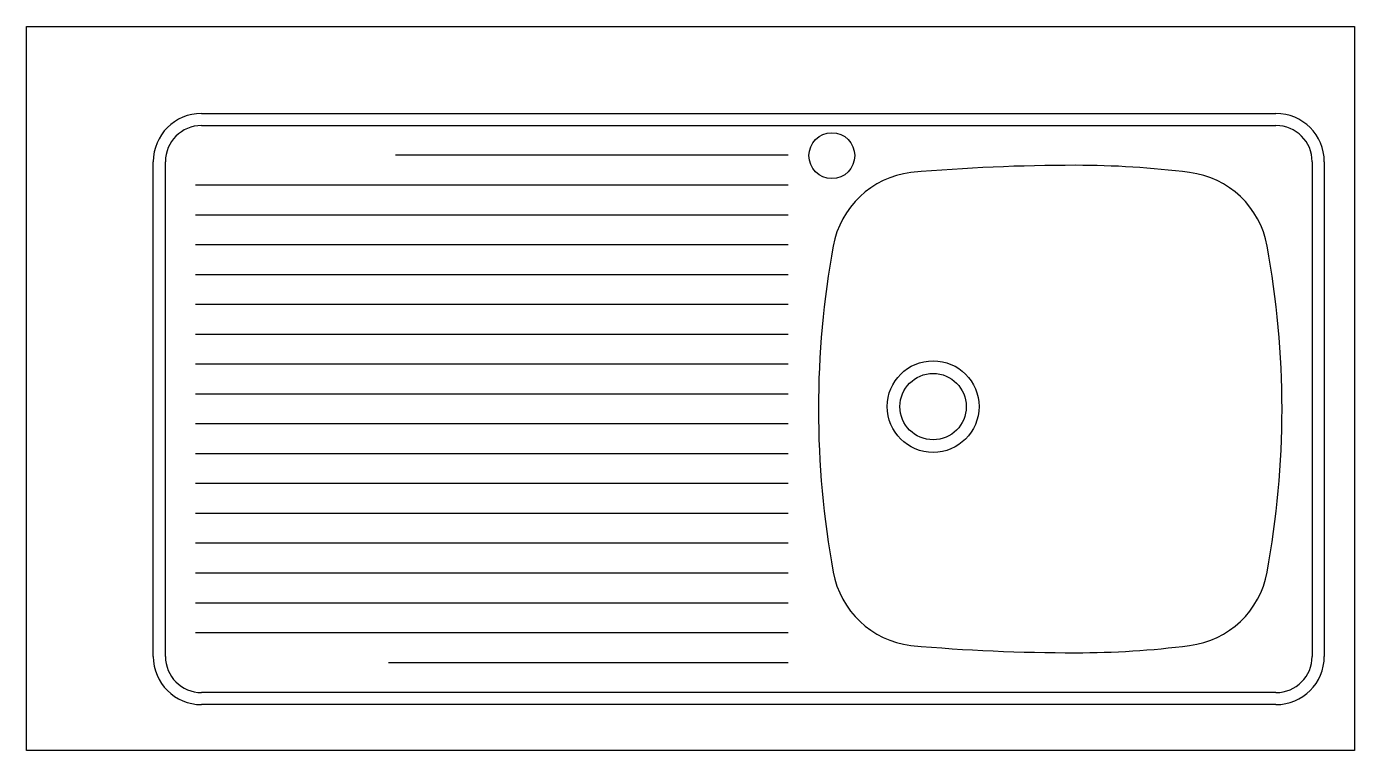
# Model space of a CAD drawing. Extents: x 34.98 to 36.08, y 11.3 to 11.9.
import ezdxf

# ---------------------------------------------------------------- set-up
doc = ezdxf.new("R2010")
doc.units = 0
doc.header["$LTSCALE"] = 100
doc.header["$MEASUREMENT"] = 0
doc.linetypes.add('CONTINUA', pattern=[0])
doc.layers.get('0').update_dxf_attribs({"linetype": 'CONTINUA'})

# ---------------------------------------------------------------- blocks, each defined once
blk = doc.blocks.new('A$C4F380CA6')
for p, q in [((0, 0.6), (1.1, 0.6)), ((0, 0), (0, 0.6)), ((1.1, 0.6), (1.1, 0)), ((0.145, 0.528), (1.035, 0.528)), ((0.145, 0.518), (1.035, 0.518)), ((0.105, 0.078), (0.105, 0.488)), ((0.115, 0.078), (0.115, 0.488)), ((0.631, 0.4933), (0.3056, 0.4933)), ((1.065, 0.488), (1.065, 0.078)), ((1.075, 0.488), (1.075, 0.078)), ((0.631, 0.4685), (0.14, 0.4685)), ((0.631, 0.4438), (0.14, 0.4438)), ((0.631, 0.4191), (0.14, 0.4191)), ((0.631, 0.3943), (0.14, 0.3943)), ((0.631, 0.3696), (0.14, 0.3696)), ((0.631, 0.3448), (0.14, 0.3448)), ((0.631, 0.3201), (0.14, 0.3201)), ((0.631, 0.2954), (0.14, 0.2954)), ((0.631, 0.2706), (0.14, 0.2706)), ((0.631, 0.2459), (0.14, 0.2459)), ((0.631, 0.2212), (0.14, 0.2212)), ((0.631, 0.1964), (0.14, 0.1964)), ((0.631, 0.1717), (0.14, 0.1717)), ((0.631, 0.1469), (0.14, 0.1469)), ((0.631, 0.1222), (0.14, 0.1222)), ((0.631, 0.0975), (0.14, 0.0975)), ((0.631, 0.0727), (0.2999, 0.0727)), ((1.035, 0.048), (0.145, 0.048)), ((1.035, 0.038), (0.145, 0.038)), ((1.1, 0), (0, 0))]:
    blk.add_line(p, q)
for centre, radius in [((0.6671, 0.493), 0.019), ((0.751, 0.285), 0.038), ((0.751, 0.285), 0.0275)]:
    blk.add_circle(centre, radius)
for centre, radius, start, end in [((0.145, 0.488), 0.04, 90, 180), ((0.145, 0.488), 0.03, 90, 180), ((1.035, 0.488), 0.04, 0, 90), ((1.035, 0.488), 0.03, 0, 90), ((0.869, -1.0769), 1.5619, 89.9987, 95.0083), ((0.869, -0.265), 0.75, 82.77, 90), ((0.742, 0.4046), 0.075, 97.23, 169.6188), ((0.954, 0.4046), 0.075, 10.3812, 82.77), ((1.406, 0.283), 0.75, 169.6188, 180), ((0.29, 0.283), 0.75, 0, 10.3812), ((1.406, 0.283), 0.75, 180, 190.3812), ((0.29, 0.283), 0.75, 349.6188, 0), ((0.742, 0.1614), 0.075, 190.3812, 262.77), ((0.954, 0.1614), 0.075, 277.23, 349.6188), ((0.145, 0.078), 0.04, 180, 270), ((0.145, 0.078), 0.03, 180, 270), ((0.869, 1.6429), 1.5619, 264.9917, 270.0013), ((0.869, 0.831), 0.75, 270, 277.23), ((1.035, 0.078), 0.03, 270, 0), ((1.035, 0.078), 0.04, 270, 0)]:
    blk.add_arc(centre, radius, start, end)

msp = doc.modelspace()

# ---------------------------------------------------------------- block references
msp.add_blockref('A$C4F380CA6', (34.9818, 11.2956))

doc.saveas('drawing.dxf')
